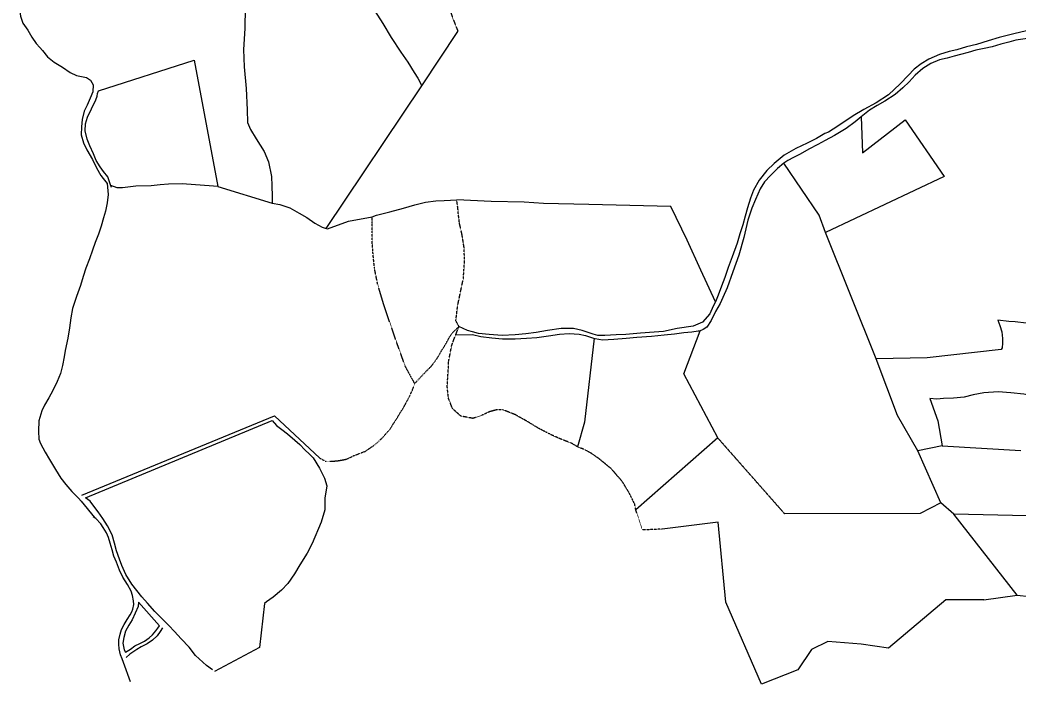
# Model space of a CAD drawing. Header units: millimetres. Extents: x -6666 to 12802, y -941 to 4807.
# Drawn here: x 8143 to 10288, y -451 to 974 of the extents above; entities that cross this region are included whole.
import ezdxf

# ---------------------------------------------------------------- set-up
doc = ezdxf.new("R2010")
doc.units = ezdxf.units.MM
doc.linetypes.add('DIVIDE', pattern=[1.25, 0.5, -0.25, 0, -0.25, 0, -0.25])
doc.linetypes.add('HIDDEN', pattern=[0.375, 0.25, -0.125])
doc.layers.add('2', color=1, linetype='Continuous')
doc.layers.add('3', color=7, linetype='Continuous')

msp = doc.modelspace()

# ---------------------------------------------------------------- linework, layer by layer
at = {"layer": '2', "color": 1, "linetype": 'Continuous'}
for p, q in [((9005.612, 833.2023), (9083.433, 949.8213)), ((8800.788, 526.6023), (9005.612, 833.2023)), ((8568.333, 616.8573), (8684.693, 581.3913)), ((9980.815, 247.3243), (9872.245, 517.9213)), ((8276.217, -45.5467), (8690.046, 124.9553)), ((8284.049, -51.7087), (8684.634, 114.3183)), ((8690.046, 124.9553), (8787.204, 33.6983)), ((9641.176, 77.2733), (9465.267, -77.2457)), ((10122.506, 60.1263), (10070.857, 49.8413)), ((10119.848, -62.1517), (10070.857, 49.8413)), ((10122.506, 60.1263), (10291.894, 49.9353)), ((8274.852, -58.7577), (8303.689, -93.9387)), ((10147.875, -86.2657), (10119.848, -62.1517)), ((9641.653, -103.5087), (9521.88, -118.6127)), ((10378.018, -91.8357), (10147.875, -86.2657)), ((10283.564, -260.1967), (10147.875, -86.2657)), ((8442.642, -326.2467), (8398.041, -275.0547)), ((10212.355, -270.0787), (10283.564, -260.1967)), ((10283.564, -260.1967), (10519.369, -286.9327))]:
    msp.add_line(p, q, dxfattribs=at)
for points in [[(8175.183, 1060.2333), (8170.318, 1054.9303), (8161.069, 1040.7623), (8154.107, 1026.5773), (8146.866, 1008.8343), (8143.448, 992.8423), (8144.645, 982.6623), (8149.364, 967.6253), (8160.432, 952.2853), (8169.22, 937.7253), (8178.011, 923.6743), (8186.334, 915.2203), (8191.878, 908.8213)], [(8629.006, 1033.6333), (8627.388, 1020.6793), (8626.741, 1001.3603), (8626.159, 955.8523), (8623.043, 911.1263), (8624.55, 873.4843), (8629.044, 827.1753), (8630.999, 781.1393), (8632.077, 754.4343), (8638.067, 739.3873), (8650.626, 719.4593), (8667.198, 692.1273), (8677.201, 669.9303), (8683.581, 638.6073), (8683.941, 618.0103), (8684.798, 595.8833), (8684.693, 581.3913)], [(8904.132, 994.6673), (8921.97, 966.8173), (8940.046, 936.6773), (8960.651, 904.9913), (8975.74, 883.5183), (8989.812, 861.7993), (8997.093, 849.7933), (9005.612, 833.2023)], [(10313.132, 953.1543), (10279.793, 945.2723), (10245.433, 936.8903), (10221.498, 929.4453), (10196.29, 921.7553), (10174.657, 916.5803), (10154.035, 910.6353), (10137.491, 906.4393), (10117.123, 900.4923), (10094.435, 889.9873), (10077.596, 880.1993), (10063.031, 868.6143), (10049.468, 854.9883), (10032.826, 837.3163), (10007.503, 813.6093), (9981.21, 796.2663), (9954.938, 781.9743), (9931.468, 768.6773), (9898.787, 746.2973), (9878.88, 733.7363), (9871.234, 730.4893), (9852.868, 720.2043), (9832.976, 709.9323), (9808.503, 698.4223), (9783.754, 683.8643), (9762.034, 666.4863), (9746.683, 651.6023), (9730.27, 630.3693), (9717.921, 609.1063), (9711.192, 591.8673), (9705.197, 570.8103), (9700.245, 553.5583), (9694.773, 534.5303), (9688.281, 515.0023), (9683.059, 495.4643), (9672.176, 466.0533), (9663.624, 442.7263), (9656.107, 421.9343), (9649.108, 402.6643), (9644.442, 389.7323), (9640.814, 379.8443), (9636.168, 369.7093)], [(10321.908, 937.0693), (10305.887, 934.9033), (10281.213, 930.7693), (10265.688, 927.0733), (10248.884, 922.1163), (10229.792, 916.9233), (10212.997, 913.2373), (10195.186, 909.5593), (10178.892, 904.8523), (10161.837, 900.4063), (10148.855, 896.9453), (10133.835, 892.7373), (10117.037, 888.5433), (10098.69, 881.0553), (10081.08, 870.0023), (10064.974, 856.1413), (10051.655, 841.2413), (10038.097, 828.3773), (10022.246, 814.5143), (9999.533, 800.4493), (9982.95, 790.9133), (9967.123, 780.6093), (9948.983, 766.5093)], [(8191.878, 908.8213), (8202.199, 895.5213), (8217.105, 883.9663), (8234.556, 872.8993), (8251.243, 861.5853), (8264.916, 855.1243), (8286.479, 850.6373), (8295.079, 845.2323), (8300.594, 835.0203), (8299.98, 820.2773), (8294.29, 806.3373), (8287.325, 791.6433), (8281.39, 778.9753), (8276.941, 760.9573), (8275.554, 744.6953), (8274.925, 727.9183), (8279.628, 710.5933), (8286.889, 695.7903), (8299.441, 674.8453), (8307.953, 657.2373), (8316.726, 640.6433), (8321.761, 634.2483), (8330.574, 623.2483)], [(8311.933, 821.9663), (8517.184, 887.7793), (8568.333, 616.8573)], [(8339.659, 614.7883), (8336.922, 622.6913), (8331.696, 637.9863), (8322.885, 649.2413), (8315.337, 659.4693), (8307.304, 673.0063), (8301.055, 687.2923), (8293.555, 704.1303), (8287.56, 718.4143), (8283.117, 736.5013), (8283.989, 751.7493), (8288.664, 765.9523), (8296.666, 783.4353), (8305.955, 803.1963), (8308.804, 810.8023), (8310.115, 816.3863), (8311.933, 821.9663)], [(9948.983, 766.5093), (9936.2, 755.4193), (9916.79, 741.3293), (9891.531, 726.5203), (9871.888, 715.4833), (9856.077, 707.2133), (9836.694, 696.9363), (9817.817, 686.4013), (9803.536, 678.8823), (9791.295, 672.6193), (9782.87, 666.8363)], [(10043.7, 759.6853), (10127.176, 638.2753), (9872.245, 517.9213)], [(9948.983, 766.5093), (9951.984, 689.1923), (10043.7, 759.6853)], [(9782.87, 666.8363), (9769.067, 655.2453), (9754.227, 640.8653), (9741.426, 627.2333), (9732.17, 612.0483), (9722.096, 588.9873), (9714.596, 570.7383), (9706.022, 544.3603), (9697.119, 507.5613), (9686.175, 469.5053), (9673.47, 434.0063), (9661.027, 399.5223), (9652.237, 378.4853), (9646.558, 366.0703), (9636.268, 348.3503), (9626.983, 329.0983), (9617.735, 314.9303), (9609.568, 309.9073), (9603.197, 307.1583)], [(9872.245, 517.9213), (9858.543, 555.6563), (9782.87, 666.8363)], [(8330.574, 623.2483), (8332.69, 599.5853), (8330.278, 582.0603), (8326.845, 564.0343), (8322.676, 549.5733), (8317.721, 531.8133), (8312.009, 514.8213), (8304.766, 496.8243), (8299.058, 480.3403), (8292.573, 461.8293), (8285.057, 441.2913), (8279.343, 424.0453), (8273.357, 404.2593), (8264.549, 380.6803), (8256.235, 355.0633), (8252.786, 334.7493), (8249.584, 313.4153), (8245.866, 291.0693), (8240.344, 265.1773), (8238.465, 251.2073), (8234.775, 232.6743), (8230.33, 215.1643), (8223.093, 198.1843), (8214.317, 178.9273), (8205.564, 162.9763), (8196.054, 147.7933), (8190.121, 135.3793), (8183.866, 113.5613), (8183.453, 91.4433), (8184.096, 74.9123), (8187.584, 65.2233), (8197.356, 46.3333), (8206.644, 30.7533), (8219.447, 9.2973), (8231.002, -9.0967), (8241.577, -22.3987), (8254.933, -37.5027), (8259.974, -43.1347), (8268.8, -52.3547), (8274.852, -58.7577)], [(8568.333, 616.8573), (8549.544, 618.5263), (8520.089, 620.7853), (8491.9, 622.5263), (8462.173, 622.2443), (8444.122, 620.6023), (8424.798, 618.4613), (8392.018, 617.6943), (8363.281, 613.8453), (8352.357, 613.9283), (8338.29, 618.7393)], [(8684.693, 581.3913), (8701.187, 578.4683), (8722.984, 571.1823), (8742.719, 559.8453), (8759.165, 550.3123), (8776.356, 538.4843), (8791.791, 529.7223), (8798.126, 527.3853), (8803.45, 525.8193)], [(8899.421, 552.0393), (8908.591, 555.2743), (8937.608, 562.6803), (8966.878, 570.0853), (8991.068, 577.5283), (9013.723, 583.4583), (9036.101, 586.3383), (9054.142, 586.7093), (9080.829, 588.0313)], [(9540.33, 573.8473), (9364.551, 578.4933), (9267.26, 580.7613), (9225.866, 583.3653), (9154.737, 584.6703), (9080.829, 588.0313)], [(9636.168, 369.7093), (9604.898, 437.5803), (9575.124, 501.3723), (9540.33, 573.8473)], [(8803.45, 525.8193), (8848.538, 542.2563), (8899.421, 552.0393)], [(9636.168, 369.7093), (9631.527, 360.3373), (9624.041, 343.8673), (9608.668, 325.9323), (9588.278, 316.9343), (9553.69, 312.1133), (9524.428, 305.9793), (9504.598, 304.0973), (9475.364, 301.7773), (9443.841, 299.2213), (9422.748, 298.3653), (9398.602, 297.0233), (9383.613, 297.1383), (9373.469, 299.7573), (9349.897, 307.5653), (9331.638, 312.2813), (9305.215, 312.2283), (9275.46, 308.1333), (9251.035, 303.2343), (9228.914, 300.8603), (9206.537, 298.2343), (9178.328, 297.1783), (9150.394, 298.9163), (9127.802, 301.6313), (9114.361, 305.0393), (9104.217, 307.6593), (9085.733, 316.4453)], [(10242.587, 329.7413), (10246.827, 318.7763), (10250.538, 304.7633), (10252.215, 290.7663), (10252.142, 280.5963), (10251.561, 270.4313), (10249.757, 266.8853)], [(10518.176, 302.4523), (10489.084, 301.9273), (10469.277, 303.3493), (10446.683, 305.8103), (10420.518, 306.2643), (10386.267, 312.8813), (10351.992, 316.1943), (10325.349, 320.9743), (10302.757, 323.6893), (10279.659, 326.6623), (10266.198, 327.2733), (10242.587, 329.7413)], [(9078.745, 298.5733), (9114.571, 298.9353), (9132.837, 295.2363), (9156.186, 291.7533), (9179.292, 289.7973), (9205.971, 290.1023), (9230.625, 291.4393), (9252.99, 292.5403), (9277.915, 296.1643), (9301.317, 300.0543), (9321.908, 301.6763), (9343.747, 300.2383), (9357.191, 297.3393), (9368.09, 293.6963), (9374.173, 291.6163), (9377.724, 290.8263)], [(9377.724, 290.8263), (9393.455, 287.9093), (9418.363, 289.2453), (9444.547, 291.3333), (9467.682, 293.4453), (9498.946, 295.4953), (9526.152, 298.3393), (9548.274, 300.9673), (9568.365, 303.6103), (9585.395, 304.7523), (9599.386, 307.1883), (9603.197, 307.1583)], [(9641.176, 77.2733), (9568.488, 214.8733), (9603.197, 307.1583)], [(9375.948, 291.2213), (9355.344, 111.2363), (9339.972, 58.2133)], [(10249.757, 266.8853), (10090.583, 249.0293), (9980.815, 247.3243)], [(10070.857, 49.8413), (10027.194, 125.4353), (9980.815, 247.3243)], [(10518.535, 124.7383), (10503.565, 125.3613), (10475.886, 127.3523), (10456.102, 131.8253), (10435.046, 136.3083), (10409.186, 143.8793), (10374.959, 153.8023), (10343.515, 162.1783), (10298.354, 170.9133), (10269.923, 174.1813), (10242.752, 176.1683), (10211.997, 174.3683), (10189.606, 169.7083), (10169.755, 165.0293), (10147.128, 162.9133), (10125.777, 161.5503), (10111.289, 160.6443), (10096.307, 161.7753)], [(10096.307, 161.7753), (10113.491, 113.5893), (10122.506, 60.1263)], [(8684.634, 114.3183), (8693.707, 104.0783), (8705.585, 95.3433), (8717.458, 85.8453), (8733.369, 72.7563), (8743.968, 62.7593), (8754.814, 51.7433), (8764.654, 42.2613), (8772.981, 34.3153), (8786.032, 12.0953), (8796.805, -9.0907), (8802.273, -25.9137), (8797.764, -52.3217), (8797.584, -77.2377), (8790.027, -103.6227), (8770.642, -149.4957), (8759.823, -170.0087), (8744.145, -195.0607), (8732.318, -214.5487), (8718.705, -235.0397), (8704.88, -249.6807), (8686.736, -264.2897), (8672.686, -274.8617), (8668.345, -277.8797)], [(8556.801, -420.4307), (8543.658, -410.9227), (8520.434, -390.1507), (8506.335, -372.2447), (8489.191, -353.8077), (8475.332, -337.9377), (8463.227, -325.3867), (8446.575, -309.2417), (8432.955, -295.4077), (8416.826, -277.2317), (8405.236, -263.6677), (8393.901, -250.1057), (8383.582, -236.5517), (8370.775, -215.6047), (8362.019, -196.7227), (8357.035, -183.2087), (8350.56, -165.1067), (8346.36, -148.5477), (8341.407, -130.7117), (8331.13, -111.3097), (8321.586, -95.9817), (8311.018, -81.6627), (8301.962, -69.1347), (8294.161, -58.6507), (8284.049, -51.7087)], [(10119.848, -62.1517), (10075.476, -84.9507), (9784.82, -85.7857)], [(8385.99, -290.2187), (8387.842, -280.0617), (8387.136, -272.1747), (8385.183, -261.2267), (8381.946, -252.0487), (8373.921, -237.4947), (8364.38, -221.6577), (8357.121, -206.6007), (8350.386, -189.2597), (8344.888, -176.5057), (8341.176, -162.7467), (8337.212, -148.7327), (8333.491, -136.2457), (8329.496, -126.5527), (8322.212, -114.8017), (8317.184, -107.3897), (8306.597, -95.8677), (8300.781, -92.0087)], [(10212.355, -270.0787), (10130.291, -270.2157), (10007.848, -373.7817), (9948.967, -365.1967), (9877.611, -360.0757), (9842.428, -377.0967), (9813.151, -420.6057), (9734.68, -451.0267), (9658.712, -275.0087), (9641.653, -103.5087)], [(8398.041, -275.0547), (8396.955, -284.7077), (8390.499, -299.1517), (8384.301, -313.0887), (8376.85, -324.7277), (8369.895, -337.8957), (8366.243, -351.0897), (8364.379, -363.0257), (8367.069, -377.5387), (8370.079, -382.9017)], [(8668.345, -277.8797), (8657.501, -372.6347), (8561.094, -424.1507)], [(8380.489, -446.1727), (8365.859, -404.4807), (8362.611, -396.8287), (8359.369, -388.4137), (8356.666, -375.6797), (8355.723, -365.5027), (8355.538, -355.8387), (8358.165, -343.9087), (8361.031, -334.0147), (8366.951, -323.3807), (8373.379, -312.7507), (8380.057, -302.6317), (8383.664, -295.7937), (8385.99, -290.2187)], [(8370.079, -382.9017), (8380.543, -376.3707), (8389.74, -369.3217), (8400.703, -364.0657), (8410.393, -359.0547), (8420.606, -352.0127), (8428.02, -345.7127), (8435.199, -336.6147), (8439.306, -330.7977), (8442.642, -326.2467)], [(8449.218, -330.3647), (8444.588, -338.2117), (8438.171, -347.3157), (8428.193, -356.9017), (8416.198, -364.4377), (8403.446, -371.2057), (8394.006, -376.7277), (8385.58, -382.5107), (8378.942, -387.0367), (8371.271, -393.8437)]]:
    msp.add_lwpolyline(points, dxfattribs=at)
at = {"layer": '3', "color": 1, "linetype": 'HIDDEN'}
msp.add_line((9784.82, -85.7857), (9641.176, 77.2733), dxfattribs=at)
for points in [[(9196.223, 1371.2853), (9188.64, 1341.3403), (9177.52, 1314.2193), (9164.369, 1287.3683), (9147.634, 1256.7313), (9132.738, 1234.4693), (9110.12, 1198.2833), (9090.585, 1166.9043), (9076.115, 1133.1983), (9064.686, 1098.4513), (9059.319, 1058.8283), (9061.858, 1023.2123), (9067.728, 991.6403), (9072.705, 977.1093), (9083.433, 949.8213)], [(9085.733, 316.4453), (9078.96, 328.4473), (9082.747, 360.4553), (9088.538, 388.3793), (9095.114, 419.6033), (9097.67, 456.9593), (9096.612, 486.4613), (9092.235, 513.7003), (9086.819, 537.8963), (9084.18, 559.5283), (9083.252, 571.7403), (9080.829, 588.0313)], [(8990.595, 194.1093), (8970.284, 231.3863), (8952.102, 282.1223), (8935.178, 331.0693), (8923.488, 365.9923), (8911.084, 407.5313), (8904.218, 441.9083), (8900.906, 476.0043), (8899.068, 502.9693), (8899.203, 521.7833), (8899.321, 538.0553), (8899.421, 552.0393)], [(9339.972, 58.2133), (9328.083, 65.4233), (9306.801, 73.7213), (9286.033, 82.7793), (9256.922, 97.4943), (9232.639, 112.4263), (9206.322, 127.1193), (9180.228, 137.4893), (9166.763, 137.5913), (9151.235, 133.3883), (9134.665, 125.6323), (9115.309, 119.1693), (9089.937, 123.9393), (9071.761, 140.0963), (9063.03, 162.5373), (9060.42, 188.2373), (9062.416, 218.4793), (9063.601, 241.8623), (9067.564, 262.9353), (9069.673, 273.5983), (9071.757, 280.7013), (9085.733, 316.4453)], [(9465.267, -77.2457), (9462.816, -64.7677), (9450.546, -40.0117), (9436.485, -16.7667), (9413.306, 10.3613), (9386.282, 32.6883), (9367.826, 45.2873), (9356.438, 51.4763), (9339.972, 58.2133)], [(9521.88, -118.6127), (9479.185, -120.3217), (9465.267, -77.2457)]]:
    msp.add_lwpolyline(points, dxfattribs=at)
at = {"layer": '3', "color": 1, "linetype": 'DIVIDE'}
for points in [[(8990.595, 194.1093), (9011.844, 216.5763), (9027.2, 232.2233), (9040.029, 249.6693), (9049.55, 266.3783), (9059.06, 281.5613), (9065.243, 293.4643), (9071.406, 302.5703), (9085.733, 316.4453)], [(8787.204, 33.6983), (8801.126, 26.4733), (8825.273, 28.0683), (8843.845, 31.4863), (8861.181, 39.7443), (8884.873, 48.7173), (8904.022, 61.7923), (8921.411, 77.4243), (8937.55, 95.8623), (8953.226, 120.6593), (8966.595, 142.4243), (8977.404, 161.6653), (8983.083, 174.0803), (8987.473, 183.9633), (8990.595, 194.1093)]]:
    msp.add_lwpolyline(points, dxfattribs=at)

doc.saveas('drawing.dxf')
